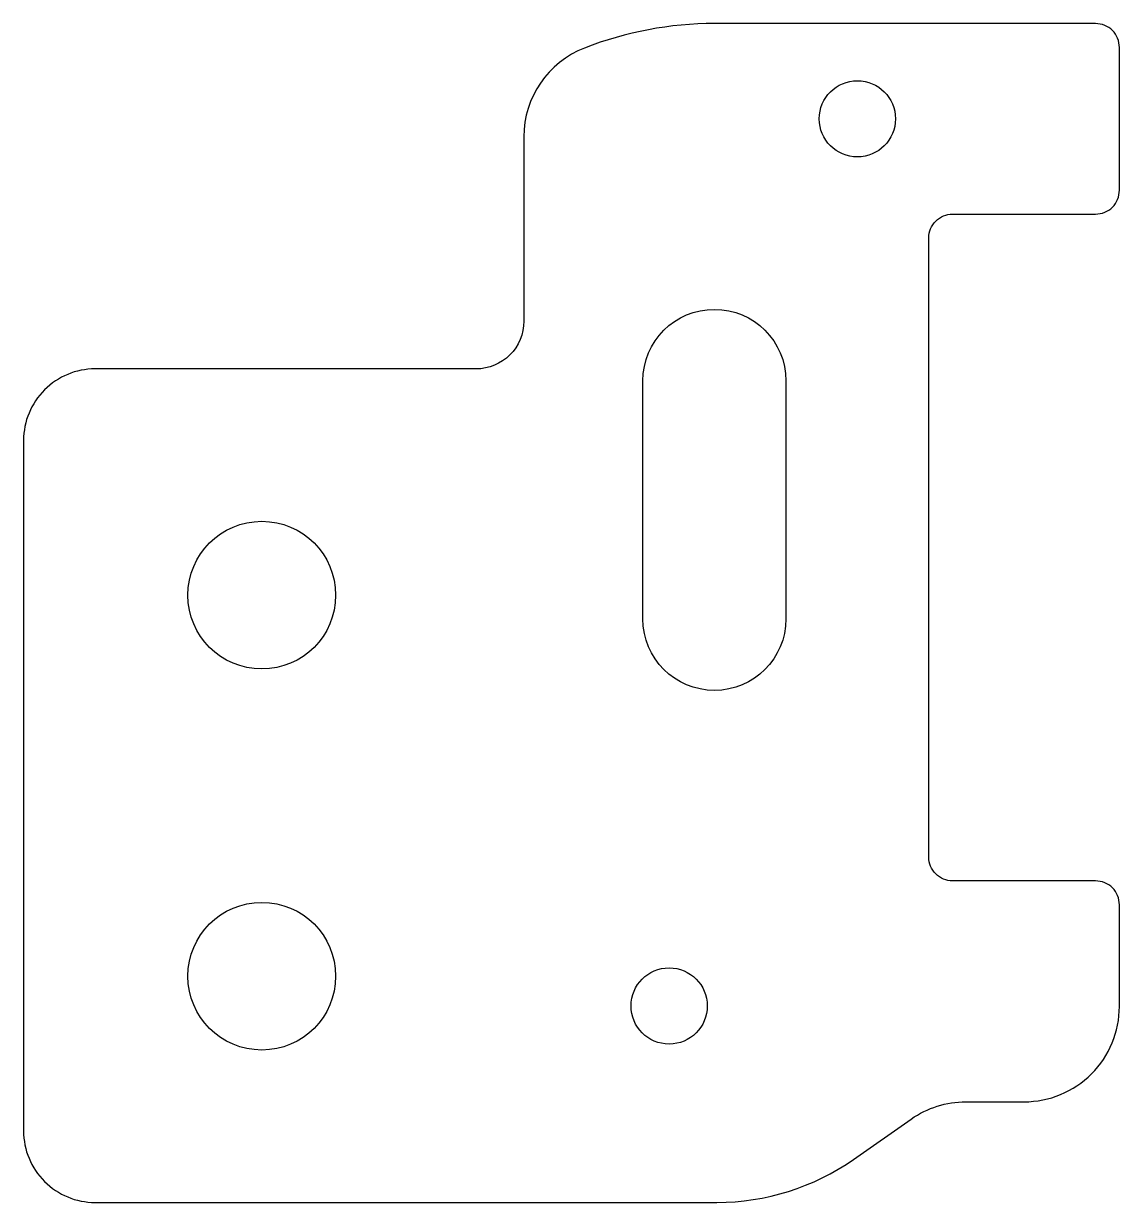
# Model space of a CAD drawing. Header units: millimetres. Extents: x 140 to 186, y -202.2 to -152.7.
import ezdxf

# ---------------------------------------------------------------- set-up
doc = ezdxf.new("R2010")
doc.units = ezdxf.units.MM
doc.layers.get('0').update_dxf_attribs({"linetype": 'CONTINUOUS'})

msp = doc.modelspace()

# ---------------------------------------------------------------- linework, layer by layer
for points in [[(185, -160.728, 0.414214), (186, -159.728), (186, -153.728, 0.414214), (185, -152.728), (169, -152.728, 0.093243), (163.547, -153.754, 0.309035), (161, -157.481), (161, -165.229, -0.414214), (159, -167.229), (143, -167.229, 0.414214), (140, -170.229), (140, -199.229, 0.414214), (143, -202.229), (169.107, -202.229, 0.153915), (174.842, -200.42), (177.261, -198.726, -0.153915), (179.556, -198.003), (182, -198.003, 0.414214), (186, -194.003), (186, -189.729, 0.414214), (185, -188.729), (179, -188.729, -0.414214), (178, -187.729), (178, -161.728, -0.414214), (179, -160.728)], [(172, -167.728), (172, -177.728, -1), (166, -177.728), (166, -167.728, -1)]]:
    msp.add_lwpolyline(points, format="xyb", close=True)
for centre, radius in [((175, -156.728), 1.6), ((150, -176.729), 3.1), ((150, -192.729), 3.1), ((167.1, -193.979), 1.6)]:
    msp.add_circle(centre, radius)

doc.saveas('drawing.dxf')
